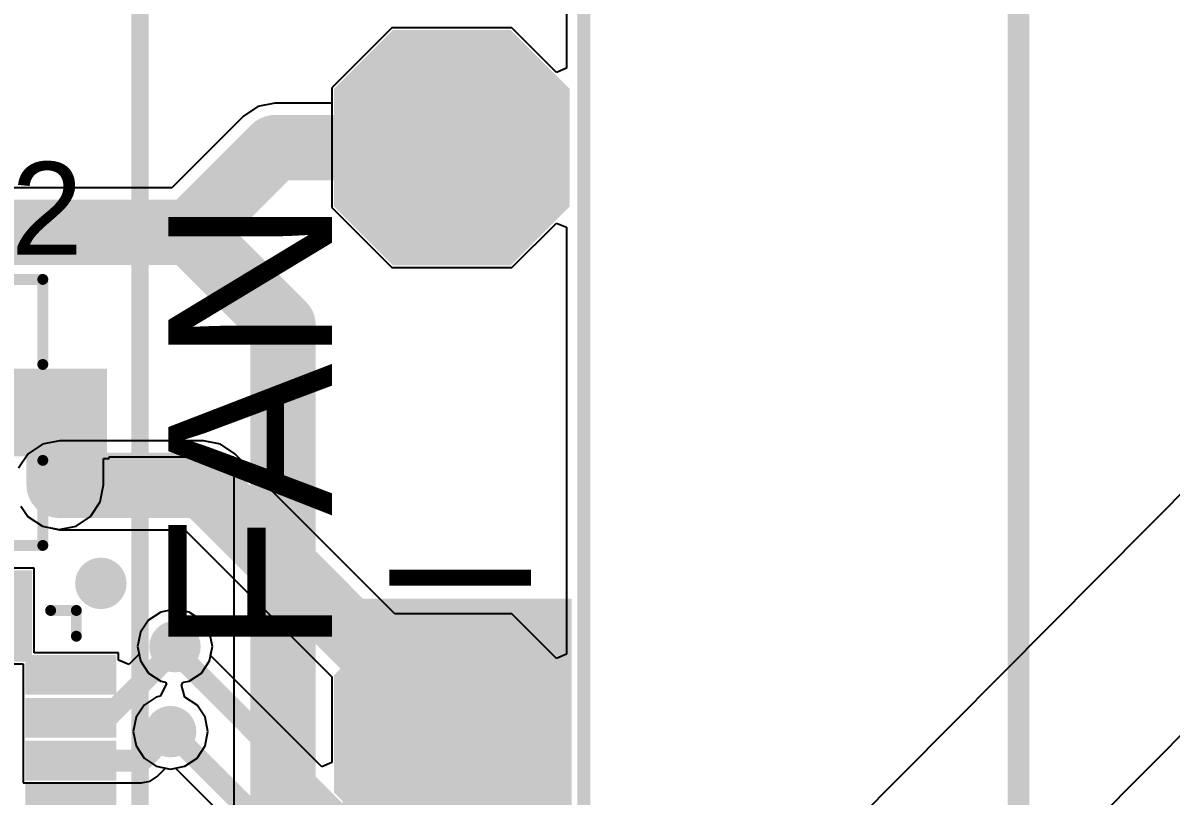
# Model space of a CAD drawing. Header units: millimetres. Extents: x -3 to 5381, y -54 to 5355.
# Drawn here: x 35.12 to 48.49, y -13 to -3.99 of the extents above; entities that cross this region are included whole.
import ezdxf

# ---------------------------------------------------------------- set-up
doc = ezdxf.new("R2010")
doc.units = ezdxf.units.MM
for name, color, linetype in [('BottomLayer', 5, 'Continuous'), ('BottomSolder', 6, 'Continuous'), ('Mechanical1', 6, 'Continuous'), ('Mechanical2', 216, 'Continuous'), ('MultiLayer', 9, 'Continuous'), ('PadHoleLayer', 156, 'Continuous'), ('TopLayer', 1, 'Continuous'), ('TopOverlay', 2, 'Continuous'), ('TopPaste', 8, 'Continuous'), ('TopSolder', 216, 'Continuous'), ('ViaHoleLayer', 16, 'Continuous')]:
    doc.layers.add(name, color=color, linetype=linetype)
doc.styles.add('Arial', font='', dxfattribs={"height": 0.2})
doc.styles.get('Arial').set_extended_font_data('Arial')

# ---------------------------------------------------------------- blocks, each defined once
blk = doc.blocks.new('QFN_24_EP_4X4__18')
at = {"layer": 'TopLayer'}
for points in [[(-1.37999978, 2.36500289), (-1.1200003, 2.36500289), (-1.1200003, 1.50500207), (-1.37999978, 1.50500207)], [(-0.88000078, 2.36500289), (-0.6200013, 2.36500289), (-0.6200013, 1.50500207), (-0.88000078, 1.50500207)], [(-0.37999924, 2.36500289), (-0.11999976, 2.36500289), (-0.11999976, 1.50500207), (-0.37999924, 1.50500207)], [(0.11999976, 2.36500289), (0.37999924, 2.36500289), (0.37999924, 1.50500207), (0.11999976, 1.50500207)], [(0.6200013, 2.36500289), (0.88000078, 2.36500289), (0.88000078, 1.50500207), (0.6200013, 1.50500207)], [(1.1200003, 2.36500289), (1.37999978, 2.36500289), (1.37999978, 1.50500207), (1.1200003, 1.50500207)], [(-2.36500035, 1.38000232), (-1.50499953, 1.38000232), (-1.50499953, 1.12000284), (-2.36500035, 1.12000284)], [(1.50499953, 1.38000232), (2.36500035, 1.38000232), (2.36500035, 1.12000284), (1.50499953, 1.12000284)], [(-1.05000044, 1.05000298), (1.05000044, 1.05000298), (1.05000044, -1.0499979), (-1.05000044, -1.0499979)], [(-2.36500035, 0.8800033199999999), (-1.50499953, 0.8800033199999999), (-1.50499953, 0.62000384), (-2.36500035, 0.62000384)], [(1.50499953, 0.8800033199999999), (2.36500035, 0.8800033199999999), (2.36500035, 0.62000384), (1.50499953, 0.62000384)], [(-2.36500035, 0.38000178), (-1.50499953, 0.38000178), (-1.50499953, 0.1200023), (-2.36500035, 0.1200023)], [(1.50499953, 0.38000178), (2.36500035, 0.38000178), (2.36500035, 0.1200023), (1.50499953, 0.1200023)], [(-2.36500035, -0.11999722), (-1.50499953, -0.11999722), (-1.50499953, -0.3799967), (-2.36500035, -0.3799967)], [(1.50499953, -0.11999722), (2.36500035, -0.11999722), (2.36500035, -0.3799967), (1.50499953, -0.3799967)], [(-2.36500035, -0.61999876), (-1.50499953, -0.61999876), (-1.50499953, -0.8799982399999999), (-2.36500035, -0.8799982399999999)], [(1.50499953, -0.61999876), (2.36500035, -0.61999876), (2.36500035, -0.8799982399999999), (1.50499953, -0.8799982399999999)], [(-2.36500035, -1.11999776), (-1.50499953, -1.11999776), (-1.50499953, -1.37999724), (-2.36500035, -1.37999724)], [(1.50499953, -1.11999776), (2.36500035, -1.11999776), (2.36500035, -1.37999724), (1.50499953, -1.37999724)], [(-1.37999978, -1.50499699), (-1.1200003, -1.50499699), (-1.1200003, -2.36499781), (-1.37999978, -2.36499781)], [(-0.88000078, -1.50499699), (-0.6200013, -1.50499699), (-0.6200013, -2.36499781), (-0.88000078, -2.36499781)], [(-0.37999924, -1.50499699), (-0.11999976, -1.50499699), (-0.11999976, -2.36499781), (-0.37999924, -2.36499781)], [(0.11999976, -1.50499699), (0.37999924, -1.50499699), (0.37999924, -2.36499781), (0.11999976, -2.36499781)], [(0.6200013, -1.50499699), (0.88000078, -1.50499699), (0.88000078, -2.36499781), (0.6200013, -2.36499781)], [(1.1200003, -1.50499699), (1.37999978, -1.50499699), (1.37999978, -2.36499781), (1.1200003, -2.36499781)]]:
    blk.add_hatch(color=1, dxfattribs=at).paths.add_polyline_path(points)
at = {"layer": 'TopPaste'}
for points in [[(-1.37999978, 2.36500289), (-1.1200003, 2.36500289), (-1.1200003, 1.50500207), (-1.37999978, 1.50500207)], [(-0.88000078, 2.36500289), (-0.6200013, 2.36500289), (-0.6200013, 1.50500207), (-0.88000078, 1.50500207)], [(-0.37999924, 2.36500289), (-0.11999976, 2.36500289), (-0.11999976, 1.50500207), (-0.37999924, 1.50500207)], [(0.11999976, 2.36500289), (0.37999924, 2.36500289), (0.37999924, 1.50500207), (0.11999976, 1.50500207)], [(0.6200013, 2.36500289), (0.88000078, 2.36500289), (0.88000078, 1.50500207), (0.6200013, 1.50500207)], [(1.1200003, 2.36500289), (1.37999978, 2.36500289), (1.37999978, 1.50500207), (1.1200003, 1.50500207)], [(-2.36500035, 1.38000232), (-1.50499953, 1.38000232), (-1.50499953, 1.12000284), (-2.36500035, 1.12000284)], [(1.50499953, 1.38000232), (2.36500035, 1.38000232), (2.36500035, 1.12000284), (1.50499953, 1.12000284)], [(-2.36500035, 0.8800033199999999), (-1.50499953, 0.8800033199999999), (-1.50499953, 0.62000384), (-2.36500035, 0.62000384)], [(1.50499953, 0.8800033199999999), (2.36500035, 0.8800033199999999), (2.36500035, 0.62000384), (1.50499953, 0.62000384)], [(-0.6600012199999999, 0.6600037599999999), (0.6600012199999999, 0.6600037599999999), (0.6600012199999999, -0.65999868), (-0.6600012199999999, -0.65999868)], [(-2.36500035, 0.38000178), (-1.50499953, 0.38000178), (-1.50499953, 0.1200023), (-2.36500035, 0.1200023)], [(1.50499953, 0.38000178), (2.36500035, 0.38000178), (2.36500035, 0.1200023), (1.50499953, 0.1200023)], [(-2.36500035, -0.11999722), (-1.50499953, -0.11999722), (-1.50499953, -0.3799967), (-2.36500035, -0.3799967)], [(1.50499953, -0.11999722), (2.36500035, -0.11999722), (2.36500035, -0.3799967), (1.50499953, -0.3799967)], [(-2.36500035, -0.61999876), (-1.50499953, -0.61999876), (-1.50499953, -0.8799982399999999), (-2.36500035, -0.8799982399999999)], [(1.50499953, -0.61999876), (2.36500035, -0.61999876), (2.36500035, -0.8799982399999999), (1.50499953, -0.8799982399999999)], [(-2.36500035, -1.11999776), (-1.50499953, -1.11999776), (-1.50499953, -1.37999724), (-2.36500035, -1.37999724)], [(1.50499953, -1.11999776), (2.36500035, -1.11999776), (2.36500035, -1.37999724), (1.50499953, -1.37999724)], [(-1.37999978, -1.50499699), (-1.1200003, -1.50499699), (-1.1200003, -2.36499781), (-1.37999978, -2.36499781)], [(-0.88000078, -1.50499699), (-0.6200013, -1.50499699), (-0.6200013, -2.36499781), (-0.88000078, -2.36499781)], [(-0.37999924, -1.50499699), (-0.11999976, -1.50499699), (-0.11999976, -2.36499781), (-0.37999924, -2.36499781)], [(0.11999976, -1.50499699), (0.37999924, -1.50499699), (0.37999924, -2.36499781), (0.11999976, -2.36499781)], [(0.6200013, -1.50499699), (0.88000078, -1.50499699), (0.88000078, -2.36499781), (0.6200013, -2.36499781)], [(1.1200003, -1.50499699), (1.37999978, -1.50499699), (1.37999978, -2.36499781), (1.1200003, -2.36499781)]]:
    blk.add_hatch(color=8, dxfattribs=at).paths.add_polyline_path(points)
at = {"layer": 'TopSolder'}
for points in [[(-1.48159978, 2.46660289), (-1.0184003, 2.46660289), (-1.0184003, 1.40340207), (-1.48159978, 1.40340207)], [(-0.98160078, 2.46660289), (-0.5184013, 2.46660289), (-0.5184013, 1.40340207), (-0.98160078, 1.40340207)], [(-0.48159924, 2.46660289), (-0.01839976, 2.46660289), (-0.01839976, 1.40340207), (-0.48159924, 1.40340207)], [(0.01839976, 2.46660289), (0.48159924, 2.46660289), (0.48159924, 1.40340207), (0.01839976, 1.40340207)], [(0.5184013, 2.46660289), (0.98160078, 2.46660289), (0.98160078, 1.40340207), (0.5184013, 1.40340207)], [(1.0184003, 2.46660289), (1.48159978, 2.46660289), (1.48159978, 1.40340207), (1.0184003, 1.40340207)], [(-2.46660035, 1.48160232), (-1.40339953, 1.48160232), (-1.40339953, 1.01840284), (-2.46660035, 1.01840284)], [(1.40339953, 1.48160232), (2.46660035, 1.48160232), (2.46660035, 1.01840284), (1.40339953, 1.01840284)], [(-1.15160044, 1.15160298), (1.15160044, 1.15160298), (1.15160044, -1.1515979), (-1.15160044, -1.1515979)], [(-2.46660035, 0.98160332), (-1.40339953, 0.98160332), (-1.40339953, 0.51840384), (-2.46660035, 0.51840384)], [(1.40339953, 0.98160332), (2.46660035, 0.98160332), (2.46660035, 0.51840384), (1.40339953, 0.51840384)], [(-2.46660035, 0.48160178), (-1.40339953, 0.48160178), (-1.40339953, 0.0184023), (-2.46660035, 0.0184023)], [(1.40339953, 0.48160178), (2.46660035, 0.48160178), (2.46660035, 0.0184023), (1.40339953, 0.0184023)], [(-2.46660035, -0.01839722), (-1.40339953, -0.01839722), (-1.40339953, -0.4815967), (-2.46660035, -0.4815967)], [(1.40339953, -0.01839722), (2.46660035, -0.01839722), (2.46660035, -0.4815967), (1.40339953, -0.4815967)], [(-2.46660035, -0.51839876), (-1.40339953, -0.51839876), (-1.40339953, -0.98159824), (-2.46660035, -0.98159824)], [(1.40339953, -0.51839876), (2.46660035, -0.51839876), (2.46660035, -0.98159824), (1.40339953, -0.98159824)], [(-2.46660035, -1.01839776), (-1.40339953, -1.01839776), (-1.40339953, -1.48159724), (-2.46660035, -1.48159724)], [(1.40339953, -1.01839776), (2.46660035, -1.01839776), (2.46660035, -1.48159724), (1.40339953, -1.48159724)], [(-1.48159978, -1.40339699), (-1.0184003, -1.40339699), (-1.0184003, -2.46659781), (-1.48159978, -2.46659781)], [(-0.98160078, -1.40339699), (-0.5184013, -1.40339699), (-0.5184013, -2.46659781), (-0.98160078, -2.46659781)], [(-0.48159924, -1.40339699), (-0.01839976, -1.40339699), (-0.01839976, -2.46659781), (-0.48159924, -2.46659781)], [(0.01839976, -1.40339699), (0.48159924, -1.40339699), (0.48159924, -2.46659781), (0.01839976, -2.46659781)], [(0.5184013, -1.40339699), (0.98160078, -1.40339699), (0.98160078, -2.46659781), (0.5184013, -2.46659781)], [(1.0184003, -1.40339699), (1.48159978, -1.40339699), (1.48159978, -2.46659781), (1.0184003, -2.46659781)]]:
    blk.add_hatch(color=216, dxfattribs=at).paths.add_polyline_path(points)
at = {"layer": 'TopOverlay', "const_width": 0.127}
for points in [[(-2.00000108, 2.00000362), (-1.69999914, 2.00000362)], [(-2.00000108, 2.00000362), (-2.00000108, 1.70000168)], [(1.69999914, 2.00000362), (2.00000108, 2.00000362)], [(2.00000108, 2.00000362), (2.00000108, 1.70000168)], [(-2.00000108, -1.6999966), (-2.00000108, -1.99999854)], [(2.00000108, -1.6999966), (2.00000108, -1.99999854)], [(-2.00000108, -1.99999854), (-1.69999914, -1.99999854)], [(1.69999914, -1.99999854), (2.00000108, -1.99999854)]]:
    blk.add_lwpolyline(points, dxfattribs=at)
at = {"layer": 'TopOverlay'}
for points, const_width in [([(-2.03175108, 2.00000362, 1), (-1.96825108, 2.00000362, 1)], 0.0635), ([(-2.03175108, 2.00000362, 1), (-1.96825108, 2.00000362, 1)], 0.0635), ([(-1.73174914, 2.00000362, 1), (-1.66824914, 2.00000362, 1)], 0.0635), ([(1.66824914, 2.00000362, 1), (1.73174914, 2.00000362, 1)], 0.0635), ([(1.96825108, 2.00000362, 1), (2.03175108, 2.00000362, 1)], 0.0635), ([(1.96825108, 2.00000362, 1), (2.03175108, 2.00000362, 1)], 0.0635), ([(-2.03175108, 1.70000168, 1), (-1.96825108, 1.70000168, 1)], 0.0635), ([(1.96825108, 1.70000168, 1), (2.03175108, 1.70000168, 1)], 0.0635), ([(-2.59059934, 1.2446, 1), (-2.69260066, 1.2446, 1)], 0.1999996), ([(-2.74260056, 1.2446, 1), (-2.64260076, 1.2446, 1)], 0.0999998), ([(-2.64059924, 1.2446, 1), (-2.54059944, 1.2446, 1)], 0.0999998), ([(-2.03175108, -1.6999966, 1), (-1.96825108, -1.6999966, 1)], 0.0635), ([(1.96825108, -1.6999966, 1), (2.03175108, -1.6999966, 1)], 0.0635), ([(-2.03175108, -1.99999854, 1), (-1.96825108, -1.99999854, 1)], 0.0635), ([(-2.03175108, -1.99999854, 1), (-1.96825108, -1.99999854, 1)], 0.0635), ([(-1.73174914, -1.99999854, 1), (-1.66824914, -1.99999854, 1)], 0.0635), ([(1.66824914, -1.99999854, 1), (1.73174914, -1.99999854, 1)], 0.0635), ([(1.96825108, -1.99999854, 1), (2.03175108, -1.99999854, 1)], 0.0635), ([(1.96825108, -1.99999854, 1), (2.03175108, -1.99999854, 1)], 0.0635)]:
    blk.add_lwpolyline(points, format="xyb", close=True, dxfattribs=dict(at, const_width=const_width))
blk = doc.blocks.new('TL3340AF160QG_20')
at = {"layer": 'TopSolder'}
for p in [(1.69863262, 0.3380994), (-0.7722387399999999, -0.00276098)]:
    blk.add_line(p, (5376.20150564, -5341.93629858), dxfattribs=at)
blk = doc.blocks.new('SOT_23_28')
at = {"layer": 'TopLayer'}
for points in [[(-0.41000045, 1.46000089), (0.41000045, 1.46000089), (0.41000045, 0.54000019), (-0.41000045, 0.54000019)], [(-1.36000109, -0.54000019), (-0.54000019, -0.54000019), (-0.54000019, -1.46000089), (-1.36000109, -1.46000089)], [(0.54000019, -0.54000019), (1.36000109, -0.54000019), (1.36000109, -1.46000089), (0.54000019, -1.46000089)]]:
    blk.add_hatch(color=1, dxfattribs=at).paths.add_polyline_path(points)
at = {"layer": 'TopPaste'}
for points in [[(-0.41000045, 1.46000089), (0.41000045, 1.46000089), (0.41000045, 0.54000019), (-0.41000045, 0.54000019)], [(-1.36000109, -0.54000019), (-0.54000019, -0.54000019), (-0.54000019, -1.46000089), (-1.36000109, -1.46000089)], [(0.54000019, -0.54000019), (1.36000109, -0.54000019), (1.36000109, -1.46000089), (0.54000019, -1.46000089)]]:
    blk.add_hatch(color=8, dxfattribs=at).paths.add_polyline_path(points)
at = {"layer": 'TopSolder'}
for points in [[(-0.51160045, 1.56160089), (0.51160045, 1.56160089), (0.51160045, 0.43840019), (-0.51160045, 0.43840019)], [(-1.46160109, -0.43840019), (-0.43840019, -0.43840019), (-0.43840019, -1.56160089), (-1.46160109, -1.56160089)], [(0.43840019, -0.43840019), (1.46160109, -0.43840019), (1.46160109, -1.56160089), (0.43840019, -1.56160089)]]:
    blk.add_hatch(color=216, dxfattribs=at).paths.add_polyline_path(points)
at = {"layer": 'TopOverlay', "const_width": 0.127}
for points in [[(-1.5494, -0.5841999999999999), (-1.5494, 0.8128)], [(-0.5588, 0.8128), (-1.5494, 0.8128)], [(1.5494, 0.8128), (0.5588, 0.8128)], [(1.5494, -0.5841999999999999), (1.5494, 0.8128)], [(0.3302, -0.7874), (-0.3302, -0.7874)]]:
    blk.add_lwpolyline(points, dxfattribs=at)
at = {"layer": 'TopOverlay'}
for points, const_width in [([(-1.58115, 0.8128, 1), (-1.51765, 0.8128, 1)], 0.0635), ([(-1.58115, 0.8128, 1), (-1.51765, 0.8128, 1)], 0.0635), ([(-0.5905499999999999, 0.8128, 1), (-0.52705, 0.8128, 1)], 0.0635), ([(0.52705, 0.8128, 1), (0.5905499999999999, 0.8128, 1)], 0.0635), ([(1.51765, 0.8128, 1), (1.58115, 0.8128, 1)], 0.0635), ([(1.51765, 0.8128, 1), (1.58115, 0.8128, 1)], 0.0635), ([(-1.58115, -0.5841999999999999, 1), (-1.51765, -0.5841999999999999, 1)], 0.0635), ([(1.51765, -0.5841999999999999, 1), (1.58115, -0.5841999999999999, 1)], 0.0635), ([(-0.36195, -0.7874, 1), (-0.29845, -0.7874, 1)], 0.0635), ([(0.29845, -0.7874, 1), (0.36195, -0.7874, 1)], 0.0635), ([(-1.6256, -1.016, 1), (-1.7272, -1.016, 1)], 0.254), ([(-1.7907, -1.016, 1), (-1.6637, -1.016, 1)], 0.127), ([(-1.6891, -1.016, 1), (-1.5621, -1.016, 1)], 0.127)]:
    blk.add_lwpolyline(points, format="xyb", close=True, dxfattribs=dict(at, const_width=const_width))
blk = doc.blocks.new('WIREPAD_2_54_1_0_37')
at = {"layer": 'BottomLayer'}
blk.add_hatch(color=5, dxfattribs=at).paths.add_polyline_path([(0.635, 1.27), (-0.635, 1.27), (-1.27, 0.635), (-1.27, -0.635), (-0.635, -1.27), (0.635, -1.27), (1.27, -0.635), (1.27, 0.635)])
at = {"layer": 'BottomSolder'}
blk.add_hatch(color=6, dxfattribs=at).paths.add_polyline_path([(0.6858, 1.3716), (-0.6858, 1.3716), (-1.3716, 0.6858), (-1.3716, -0.6858), (-0.6858, -1.3716), (0.6858, -1.3716), (1.3716, -0.6858), (1.3716, 0.6858)])
at = {"layer": 'MultiLayer'}
blk.add_hatch(color=9, dxfattribs=at).paths.add_polyline_path([(0.635, 1.27), (-0.635, 1.27), (-1.27, 0.635), (-1.27, -0.635), (-0.635, -1.27), (0.635, -1.27), (1.27, -0.635), (1.27, 0.635)])
at = {"layer": 'PadHoleLayer'}
h = blk.add_hatch(color=156, dxfattribs=at)
edge = h.paths.add_edge_path()
edge.add_arc((0, 0), 0.508, 0, 360)
at = {"layer": 'TopLayer'}
blk.add_hatch(color=1, dxfattribs=at).paths.add_polyline_path([(0.635, 1.27), (-0.635, 1.27), (-1.27, 0.635), (-1.27, -0.635), (-0.635, -1.27), (0.635, -1.27), (1.27, -0.635), (1.27, 0.635)])
at = {"layer": 'TopSolder'}
blk.add_hatch(color=216, dxfattribs=at).paths.add_polyline_path([(0.6858, 1.3716), (-0.6858, 1.3716), (-1.3716, 0.6858), (-1.3716, -0.6858), (-0.6858, -1.3716), (0.6858, -1.3716), (1.3716, -0.6858), (1.3716, 0.6858)])
blk = doc.blocks.new('WIREPAD_2_54_1_0_38')
at = {"layer": 'BottomLayer'}
blk.add_hatch(color=5, dxfattribs=at).paths.add_polyline_path([(0.635, 1.27), (-0.635, 1.27), (-1.27, 0.635), (-1.27, -0.635), (-0.635, -1.27), (0.635, -1.27), (1.27, -0.635), (1.27, 0.635)])
at = {"layer": 'BottomSolder'}
blk.add_hatch(color=6, dxfattribs=at).paths.add_polyline_path([(0.6858, 1.3716), (-0.6858, 1.3716), (-1.3716, 0.6858), (-1.3716, -0.6858), (-0.6858, -1.3716), (0.6858, -1.3716), (1.3716, -0.6858), (1.3716, 0.6858)])
at = {"layer": 'MultiLayer'}
blk.add_hatch(color=9, dxfattribs=at).paths.add_polyline_path([(0.635, 1.27), (-0.635, 1.27), (-1.27, 0.635), (-1.27, -0.635), (-0.635, -1.27), (0.635, -1.27), (1.27, -0.635), (1.27, 0.635)])
at = {"layer": 'PadHoleLayer'}
h = blk.add_hatch(color=156, dxfattribs=at)
edge = h.paths.add_edge_path()
edge.add_arc((0, 0), 0.508, 0, 360)
at = {"layer": 'TopLayer'}
blk.add_hatch(color=1, dxfattribs=at).paths.add_polyline_path([(0.635, 1.27), (-0.635, 1.27), (-1.27, 0.635), (-1.27, -0.635), (-0.635, -1.27), (0.635, -1.27), (1.27, -0.635), (1.27, 0.635)])
at = {"layer": 'TopSolder'}
blk.add_hatch(color=216, dxfattribs=at).paths.add_polyline_path([(0.6858, 1.3716), (-0.6858, 1.3716), (-1.3716, 0.6858), (-1.3716, -0.6858), (-0.6858, -1.3716), (0.6858, -1.3716), (1.3716, -0.6858), (1.3716, 0.6858)])

msp = doc.modelspace()

# ---------------------------------------------------------------- hatches: boundary and pattern name
at = {"layer": 'BottomLayer'}
h = msp.add_hatch(color=5, dxfattribs=at)
edge = h.paths.add_edge_path()
edge.add_arc((35.5415088, -9.37620426), 0.2999994, 0, 360)
h = msp.add_hatch(color=5, dxfattribs=at)
edge = h.paths.add_edge_path()
edge.add_arc((36.0241088, -10.51920426), 0.2999994, 0, 360)
h = msp.add_hatch(color=5, dxfattribs=at)
edge = h.paths.add_edge_path()
edge.add_arc((36.8877088, -11.25580426), 0.2999994, 0, 360)
h = msp.add_hatch(color=5, dxfattribs=at)
edge = h.paths.add_edge_path()
edge.add_arc((36.8369088, -12.24640426), 0.2999994, 0, 360)
at = {"layer": 'TopLayer'}
h = msp.add_hatch(color=1, dxfattribs=at)
edge = h.paths.add_edge_path()
edge.add_arc((35.5415088, -9.37620426), 0.2999994, 0, 360)
h = msp.add_hatch(color=1, dxfattribs=at)
edge = h.paths.add_edge_path()
edge.add_arc((36.0241088, -10.51920426), 0.2999994, 0, 360)
msp.add_hatch(color=1, dxfattribs=at).paths.add_polyline_path([(38.8435088, -15.70080426), (41.5105088, -15.70080426), (41.5105088, -10.69700426), (38.8435088, -10.69700426)])
h = msp.add_hatch(color=1, dxfattribs=at)
edge = h.paths.add_edge_path()
edge.add_arc((36.8877088, -11.25580426), 0.2999994, 0, 360)
h = msp.add_hatch(color=1, dxfattribs=at)
edge = h.paths.add_edge_path()
edge.add_arc((36.8369088, -12.24640426), 0.2999994, 0, 360)
at = {"layer": 'ViaHoleLayer'}
h = msp.add_hatch(color=16, dxfattribs=at)
edge = h.paths.add_edge_path()
edge.add_arc((35.5415088, -9.37620426), 0.1499997, 0, 360)
h = msp.add_hatch(color=16, dxfattribs=at)
edge = h.paths.add_edge_path()
edge.add_arc((36.0241088, -10.51920426), 0.1499997, 0, 360)
h = msp.add_hatch(color=16, dxfattribs=at)
edge = h.paths.add_edge_path()
edge.add_arc((36.8877088, -11.25580426), 0.1499997, 0, 360)
h = msp.add_hatch(color=16, dxfattribs=at)
edge = h.paths.add_edge_path()
edge.add_arc((36.8369088, -12.24640426), 0.1499997, 0, 360)

# ---------------------------------------------------------------- linework, layer by layer
at = {"layer": 'BottomLayer'}
for p, q in [((41.44955388, -0.00817372), (41.44955388, -4.51736968)), ((39.4157708, -4.04652226), (38.7172708, -4.74502226)), ((40.8127708, -4.04652226), (39.4157708, -4.04652226)), ((41.33221858, -4.56597004), (40.8127708, -4.04652226)), ((41.44955388, -4.51736968), (41.33221858, -4.56597004)), ((38.7172708, -4.74502226), (38.7172708, -6.142022259999999)), ((38.7172708, -6.142022259999999), (39.4157708, -6.840522259999999)), ((40.8127708, -6.840522259999999), (41.33221858, -6.32107448)), ((41.33221858, -6.32107448), (41.44955134, -6.36967484)), ((41.44955134, -6.36967484), (41.44955134, -11.34564914)), ((39.4157708, -6.840522259999999), (40.8127708, -6.840522259999999)), ((35.34329735999999, -8.89767842), (35.17526111999999, -9.009956579999999)), ((35.5415088, -8.85825254), (35.34329735999999, -8.89767842)), ((37.2186708, -8.85825254), (35.5415088, -8.85825254)), ((37.41688224, -8.89767842), (37.2186708, -8.85825254)), ((37.58491848, -9.009956579999999), (37.41688224, -8.89767842)), ((35.17526111999999, -9.009956579999999), (35.06298295999999, -9.17799282)), ((39.44976362, -10.87480426), (37.58491848, -9.009956579999999)), ((35.0933131, -9.61981058), (35.17526111999999, -9.742451939999999)), ((35.17526111999999, -9.742451939999999), (35.34329735999999, -9.8547301)), ((35.34329735999999, -9.8547301), (35.5415088, -9.894155979999999)), ((35.5415088, -9.894155979999999), (37.00412716, -9.894155979999999)), ((37.00412716, -9.894155979999999), (38.7172708, -11.60729708)), ((36.8877088, -10.82044064), (36.72110258, -10.85358002)), ((37.05431502, -10.85358002), (36.8877088, -10.82044064)), ((36.5798608, -10.94795626), (36.48548456, -11.08919804)), ((36.72110258, -10.85358002), (36.5798608, -10.94795626)), ((37.1955568, -10.94795626), (37.05431502, -10.85358002)), ((37.28993303999999, -11.08919804), (37.1955568, -10.94795626)), ((40.8127708, -10.87480426), (39.44976362, -10.87480426)), ((41.33221858, -11.39425204), (40.8127708, -10.87480426)), ((36.48548456, -11.08919804), (36.45234517999999, -11.25580426)), ((37.32307242, -11.25580426), (37.28993303999999, -11.08919804)), ((36.45234517999999, -11.25580426), (36.48548456, -11.42241048)), ((37.30270416, -11.35819928), (37.32307242, -11.25580426)), ((38.59993804, -12.65543316), (37.30270416, -11.35819928)), ((41.44955134, -11.34564914), (41.33221858, -11.39425204)), ((36.48548456, -11.42241048), (36.5798608, -11.56365226)), ((36.5798608, -11.56365226), (36.72110258, -11.6580285)), ((38.7172708, -11.60729708), (38.7172708, -12.60683026)), ((36.78809254, -11.69126186), (36.71565936, -11.83515794)), ((36.72110258, -11.6580285), (36.77769886, -11.66928578)), ((36.77769886, -11.66928578), (36.78809254, -11.69126186)), ((36.67030258, -11.84418002), (36.5290608, -11.93855626)), ((36.71565936, -11.83515794), (36.67030258, -11.84418002)), ((36.5290608, -11.93855626), (36.43468456, -12.07979804)), ((36.43468456, -12.07979804), (36.40154517999999, -12.24640426)), ((36.40154517999999, -12.24640426), (36.43468456, -12.41301048)), ((36.43468456, -12.41301048), (36.5290608, -12.55425226)), ((36.5290608, -12.55425226), (36.67030258, -12.6486285)), ((36.67030258, -12.6486285), (36.8369088, -12.68176788)), ((36.8369088, -12.68176788), (36.89455664, -12.67029978)), ((36.89455664, -12.67029978), (38.45753294, -14.23327608)), ((38.7172708, -12.60683026), (38.59993804, -12.65543316))]:
    msp.add_line(p, q, dxfattribs=at)
for points, const_width in [([(35.5415088, -9.37620426), (37.2186708, -9.37620426)], 0.7619999999999999), ([(37.2186708, -9.37620426), (40.1142708, -12.27180426)], 0.7619999999999999), ([(36.8877088, -11.3094516), (36.8877088, -11.25580426)], 0.254), ([(36.8877088, -11.3094516), (39.2245088, -13.6462516)], 0.254), ([(36.8369088, -12.24640426), (38.7165088, -14.12600426)], 0.254)]:
    msp.add_lwpolyline(points, dxfattribs=dict(at, const_width=const_width))
for points, const_width in [([(35.3510088, -9.37620426, 1), (35.7320088, -9.37620426, 1)], 0.3809999999999999), ([(37.0281708, -9.37620426, 1), (37.4091708, -9.37620426, 1)], 0.3809999999999999), ([(37.0281708, -9.37620426, 1), (37.4091708, -9.37620426, 1)], 0.3809999999999999), ([(36.8242088, -11.25580426, 1), (36.9512088, -11.25580426, 1)], 0.127), ([(36.8242088, -11.3094516, 1), (36.9512088, -11.3094516, 1)], 0.127), ([(36.8242088, -11.3094516, 1), (36.9512088, -11.3094516, 1)], 0.127), ([(39.92377079999999, -12.27180426, 1), (40.3047708, -12.27180426, 1)], 0.3809999999999999), ([(36.7734088, -12.24640426, 1), (36.90040879999999, -12.24640426, 1)], 0.127)]:
    msp.add_lwpolyline(points, format="xyb", close=True, dxfattribs=dict(at, const_width=const_width))
at = {"layer": 'Mechanical1', "const_width": 0.254}
msp.add_lwpolyline([(46.7175088, -19.29521414), (46.7175088, 2.99618146)], dxfattribs=at)
at = {"layer": 'Mechanical2', "const_width": 0.1524}
msp.add_lwpolyline([(41.65346, -23.95601), (41.65346, -0.00381)], dxfattribs=at)
at = {"layer": 'TopLayer'}
for p, q in [((41.44955388, -0.00817372), (41.44955388, -4.51736968)), ((39.4157708, -4.04652226), (38.7172708, -4.74502226)), ((40.8127708, -4.04652226), (39.4157708, -4.04652226)), ((41.33221858, -4.56597004), (40.8127708, -4.04652226)), ((41.44955388, -4.51736968), (41.33221858, -4.56597004)), ((38.7172708, -4.74502226), (38.7172708, -4.92557054)), ((38.05179334, -4.92557054), (37.85358189999999, -4.964996419999999)), ((38.7172708, -4.92557054), (38.05179334, -4.92557054)), ((37.68554566, -5.07727458), (36.8509677, -5.911852539999999)), ((37.85358189999999, -4.964996419999999), (37.68554566, -5.07727458)), ((36.8509677, -5.911852539999999), (26.81169644, -5.911852539999999)), ((36.05616106, -9.372904799999999), (36.05616106, -9.064802799999999)), ((36.05616106, -9.064802799999999), (36.12190895999999, -9.064802799999999)), ((36.12190895999999, -9.064802799999999), (36.12190895999999, -9.04600426)), ((36.12190895999999, -9.04600426), (37.5735088, -9.04600426)), ((37.5735088, -9.04600426), (37.5735088, -14.5434304)), ((36.01673518, -9.571116239999998), (36.05616106, -9.372904799999999)), ((35.09377791999999, -9.6221423), (35.17196166, -9.73915248)), ((35.90445702, -9.73915248), (36.01673518, -9.571116239999998)), ((35.17196166, -9.73915248), (35.3399979, -9.85143064)), ((35.73642078, -9.85143064), (35.90445702, -9.73915248)), ((35.3399979, -9.85143064), (35.53820933999999, -9.89085652)), ((35.53820933999999, -9.89085652), (35.73642078, -9.85143064)), ((35.24586804, -10.34292318), (34.4311859, -10.34292318)), ((35.24586804, -11.32792248), (35.24586804, -10.34292318)), ((36.8877088, -10.82044064), (36.72110258, -10.85358002)), ((37.05431502, -10.85358002), (36.8877088, -10.82044064)), ((36.5798608, -10.94795626), (36.48548456, -11.08919804)), ((36.72110258, -10.85358002), (36.5798608, -10.94795626)), ((37.1955568, -10.94795626), (37.05431502, -10.85358002)), ((37.28993303999999, -11.08919804), (37.1955568, -10.94795626)), ((36.48548456, -11.08919804), (36.45234517999999, -11.25580426)), ((37.32307242, -11.25580426), (37.28993303999999, -11.08919804)), ((36.23086734, -11.32792248), (35.24586804, -11.32792248)), ((36.23086734, -11.4149505), (36.23086734, -11.32792248)), ((36.46953336, -11.34222014), (36.3482001, -11.4635534)), ((36.45234517999999, -11.25580426), (36.46953336, -11.34222014)), ((37.28993303999999, -11.42241048), (37.32307242, -11.25580426)), ((32.68335348, -11.45692146), (35.11686906, -11.45692146)), ((35.11686906, -11.45692146), (35.11686906, -12.8419225)), ((36.3482001, -11.4635534), (36.23086734, -11.4149505)), ((37.1955568, -11.56365226), (37.28993303999999, -11.42241048)), ((37.05431502, -11.6580285), (37.1955568, -11.56365226)), ((36.96320522, -11.70667204), (36.9851051, -11.6717953)), ((37.00351756, -11.84418002), (36.96320522, -11.70667204)), ((36.9851051, -11.6717953), (37.05431502, -11.6580285)), ((37.1447568, -11.93855626), (37.00351756, -11.84418002)), ((37.23913304, -12.07979804), (37.1447568, -11.93855626)), ((37.27227241999999, -12.24640426), (37.23913304, -12.07979804)), ((37.23913304, -12.41301048), (37.27227241999999, -12.24640426)), ((37.1447568, -12.55425226), (37.23913304, -12.41301048)), ((37.00351501999999, -12.6486285), (37.1447568, -12.55425226)), ((36.68151414, -12.7680466), (36.77926096, -12.67029978)), ((36.77926096, -12.67029978), (36.8369088, -12.68176788)), ((36.8369088, -12.68176788), (37.00351501999999, -12.6486285)), ((35.11686906, -12.8419225), (35.66393426, -12.8419225)), ((35.66393426, -12.8419225), (35.67386819999999, -12.84389862)), ((36.4983903, -12.84389862), (36.59749602, -12.82418568)), ((36.59749602, -12.82418568), (36.68151414, -12.7680466)), ((35.67386819999999, -12.84389862), (36.4983903, -12.84389862))]:
    msp.add_line(p, q, dxfattribs=at)
for points, const_width in [([(37.06551134, -6.429804259999999), (38.05179334, -5.44352226)], 0.7619999999999999), ([(38.05179334, -5.44352226), (40.1142708, -5.44352226)], 0.7619999999999999), ([(26.5971528, -6.429804259999999), (37.06551134, -6.429804259999999)], 0.7619999999999999), ([(37.06551134, -6.429804259999999), (38.14660138, -7.510894299999999)], 0.7619999999999999), ([(38.14660138, -14.70283318), (38.14660138, -7.510894299999999)], 0.7619999999999999), ([(35.53820933999999, -9.372904799999999), (35.53820933999999, -8.53110308)], 0.7619999999999999), ([(35.53490988, -8.527803619999998), (35.53820933999999, -8.53110308)], 0.508), ([(35.53820933999999, -9.372904799999999), (35.5415088, -9.37620426)], 0.508), ([(36.09307996, -12.08492122), (36.8877088, -11.29029238)], 0.254), ([(36.8877088, -11.29029238), (36.8877088, -11.25580426)], 0.254), ([(35.67386819999999, -12.08492122), (36.09307996, -12.08492122)], 0.254), ([(36.4983903, -12.58492276), (36.8369088, -12.24640426)], 0.254), ([(35.67386819999999, -12.58492276), (36.4983903, -12.58492276)], 0.254)]:
    msp.add_lwpolyline(points, dxfattribs=dict(at, const_width=const_width))
for points, const_width in [([(37.86129334, -5.44352226, 1), (38.24229334, -5.44352226, 1)], 0.3809999999999999), ([(37.86129334, -5.44352226, 1), (38.24229334, -5.44352226, 1)], 0.3809999999999999), ([(39.92377079999999, -5.44352226, 1), (40.3047708, -5.44352226, 1)], 0.3809999999999999), ([(36.87501133999999, -6.429804259999999, 1), (37.25601134, -6.429804259999999, 1)], 0.3809999999999999), ([(36.87501133999999, -6.429804259999999, 1), (37.25601134, -6.429804259999999, 1)], 0.3809999999999999), ([(36.87501133999999, -6.429804259999999, 1), (37.25601134, -6.429804259999999, 1)], 0.3809999999999999), ([(37.95610138, -7.510894299999999, 1), (38.33710137999999, -7.510894299999999, 1)], 0.3809999999999999), ([(37.95610138, -7.510894299999999, 1), (38.33710137999999, -7.510894299999999, 1)], 0.3809999999999999), ([(35.34770934, -8.53110308, 1), (35.72870933999999, -8.53110308, 1)], 0.3809999999999999), ([(35.40790988, -8.527803619999998, 1), (35.66190988, -8.527803619999998, 1)], 0.254), ([(35.41120934, -8.53110308, 1), (35.66520934, -8.53110308, 1)], 0.254), ([(35.34770934, -9.372904799999999, 1), (35.72870933999999, -9.372904799999999, 1)], 0.3809999999999999), ([(35.41120934, -9.372904799999999, 1), (35.66520934, -9.372904799999999, 1)], 0.254), ([(35.4145088, -9.37620426, 1), (35.6685088, -9.37620426, 1)], 0.254), ([(36.8242088, -11.25580426, 1), (36.9512088, -11.25580426, 1)], 0.127), ([(36.8242088, -11.29029238, 1), (36.9512088, -11.29029238, 1)], 0.127), ([(36.8242088, -11.29029238, 1), (36.9512088, -11.29029238, 1)], 0.127), ([(35.6103682, -12.08492122, 1), (35.7373682, -12.08492122, 1)], 0.127), ([(36.02957996, -12.08492122, 1), (36.15657995999999, -12.08492122, 1)], 0.127), ([(36.02957996, -12.08492122, 1), (36.15657995999999, -12.08492122, 1)], 0.127), ([(36.7734088, -12.24640426, 1), (36.90040879999999, -12.24640426, 1)], 0.127), ([(35.6103682, -12.58492276, 1), (35.7373682, -12.58492276, 1)], 0.127), ([(36.43489029999999, -12.58492276, 1), (36.5618903, -12.58492276, 1)], 0.127), ([(36.43489029999999, -12.58492276, 1), (36.5618903, -12.58492276, 1)], 0.127)]:
    msp.add_lwpolyline(points, format="xyb", close=True, dxfattribs=dict(at, const_width=const_width))
at = {"layer": 'TopOverlay', "const_width": 0.2032}
msp.add_lwpolyline([(36.4813088, -14.10060426), (36.4813088, -2.11180426)], dxfattribs=at)

# ---------------------------------------------------------------- block references
for name, p, rotation in [('TL3340AF160QG_20', (38.8435088, -21.33960426), 90), ('SOT_23_28', (34.53490934, -8.527803619999998), 270), ('QFN_24_EP_4X4__18', (33.7388708, -12.83492226), 90)]:
    msp.add_blockref(name, p, dxfattribs=dict(rotation=rotation))
for name, p in [('WIREPAD_2_54_1_0_37', (40.1142708, -5.44352226)), ('WIREPAD_2_54_1_0_38', (40.1142708, -12.27180426))]:
    msp.add_blockref(name, p)

# ---------------------------------------------------------------- texts
at = {"layer": 'TopOverlay', "style": 'Arial'}
for s, height, p in [('Q2', 1.0795, (33.80401671999999, -6.689978999999999)), ('_', 2.032, (39.4277088, -9.960404259999999))]:
    msp.add_text(s, height=height, dxfattribs=at).set_placement(p)
msp.add_text('FAN', height=1.905, rotation=90, dxfattribs=at).set_placement((38.7165088, -11.35740426))

doc.saveas('drawing.dxf')
